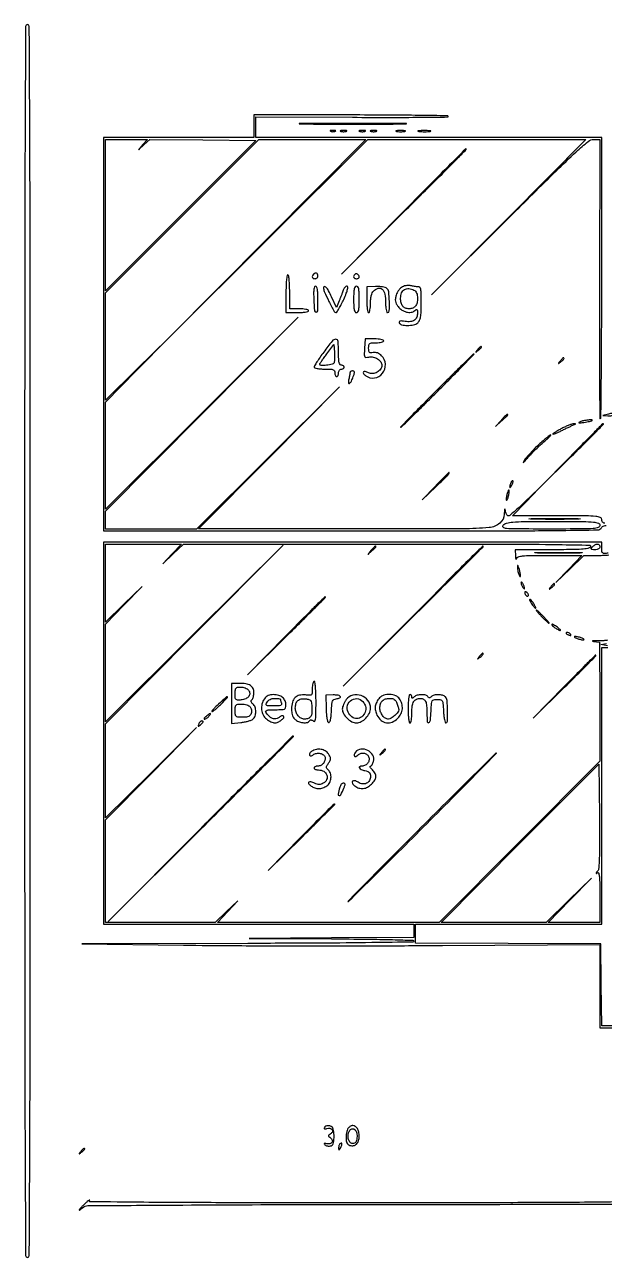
# Model space of a CAD drawing. Extents: x 0 to 680, y 0 to 655.
# Drawn here: x 0 to 308, y 0 to 655 of the extents above; entities that cross this region are included whole.
import ezdxf

# ---------------------------------------------------------------- set-up
doc = ezdxf.new("R2010")
doc.units = 0

msp = doc.modelspace()

# ---------------------------------------------------------------- linework, layer by layer
for points in [[(649.853125, 534.9125, 0.000004), (649.706078, 605.794351, 0.413604)], [(649.293922, 605.794352, 0.000004), (649.146875, 535.059375, 0.000324)], [(308.67572, 390.082184, -0.10769), (307.6875, 390.392857, -0.177212), (307.177287, 390.997538, -0.087745), (307, 392, 0.308513), (306.205753, 393.164699, 0.07255), (303.784602, 393.728924, 0.019771), (298.569922, 393.9615, 0.001259), (283.27682, 394), (259.553639, 394), (266.526654, 401.25), (273.499668, 408.5), (265.976318, 401.25, -0.007183), (263.009389, 398.471954, -0.010623), (260.322184, 396.129687, -0.00612), (258.017266, 394.252651, -0.169392), (257.292906, 394, -0.199136), (256.818131, 394.196897, -0.066087), (256.351239, 394.807813, -0.053591), (255.960942, 395.697288, -0.039038), (255.716254, 396.75, 0.03332), (255.529909, 397.595375, 0.744602), (255.368795, 397.596526, 0.060945), (255.234011, 396.839199, 0.005449), (255.149832, 394.904988, -0.216596), (252.778597, 390.109302, -0.148721), (247.080044, 387.768776, -0.023006), (233.259877, 387.098882, -0.000609), (171.95206, 387.02454), (92.534993, 387.024999), (130.017495, 424.7625), (167.499998, 462.5), (129.495128, 424.75), (91.490258, 387), (67.245129, 387), (43, 387), (43, 391.746394), (43, 396.492788), (94.25, 447.996394), (145.5, 499.499999), (94.25, 448.503676), (43, 397.507353), (43, 425.992955), (43, 454.478558), (59.75, 471.489266), (76.5, 488.499974), (59.75, 472.011353), (43, 455.522732), (43, 484.01594), (43, 512.509147), (83.754519, 553.254573), (124.509037, 594), (153.000947, 594), (181.492857, 594), (128.996429, 541.25), (76.500001, 488.5), (129.503505, 541.25), (182.50701, 594), (240.498932, 594), (298.490853, 594), (257.495428, 552.75), (216.500002, 511.5), (258.004466, 552.75, -0.000889), (282.70081, 577.207784, -0.008561), (293.400035, 587.410435, -0.014705), (299.742249, 592.918407, -0.173126), (302.772342, 594), (306.035754, 594), (305.767877, 519.595225, 0.000943), (305.719004, 491.096208, 0.001587), (305.799001, 467.183091, 0.00012), (305.943387, 445.823734, 0.585121), (306.25, 445.654242, 0.257071), (306.557928, 446.199969, 0.000115), (306.779688, 467.848834, 0.001559), (306.946063, 491.982941, 0.000944), (307, 520.559017), (307, 595), (266.25, 595.017384, 0.000103), (246.993592, 595.021632, 0.00005), (222.415625, 595.019523, 0.00005), (196.845128, 595.012217, 0.000072), (174.25, 595.000257), (123, 594.965746), (123, 600.500631), (123, 606.035517), (174.404819, 605.767758, 0.001363), (194.084492, 605.718908, 0.002306), (210.57322, 605.798967, 0.000253), (225.177682, 605.944603, 0.583968), (225.345802, 606.25, 0.255746), (224.804279, 606.557303, 0.000239), (209.907429, 606.779688, 0.002247), (193.197701, 606.946043, 0.001366), (173.440983, 607), (122, 607), (122, 601), (122, 595), (82, 595), (42, 595), (42, 490.5), (42, 386), (173.95031, 386, 0.000259), (253.405357, 386.041194, 0.002814), (285.457672, 386.254827, 0.00165), (305.02285, 386.559931, 0.266476), (306.814717, 387.6334, -0.097902), (307.420351, 388.344623, -0.097368), (308.252175, 388.773568, -0.073968), (309.375106, 388.925305, -0.033105)], [(310.064279, 327.945628, -0.045797), (308.019422, 327.644919, -0.017579), (305.144427, 327.58935, 0.004841), (303.123895, 327.601771, 0.030185), (302.091624, 327.535733, 0.795449), (302.079657, 327.419554, 0.051329), (302.678122, 327.281353), (305.856244, 326.884005), (305.957906, 295.226103), (306.059568, 263.568202), (263.284145, 220.784101), (220.508721, 178), (161.538521, 178), (102.56832, 178), (108.033819, 183.75), (113.499318, 189.5), (107.470662, 183.75), (101.442005, 178), (72.221003, 178), (43, 178), (43, 205.242498), (43, 232.484995), (67.25, 256.992493), (91.5, 281.499992), (67.25, 257.507809), (43, 233.515627), (43, 258.503907), (43, 283.492187), (90.25, 330.996093), (137.5, 378.499999), (90.25, 331.503989), (43, 284.507979), (43, 310.486099), (43, 336.464219), (52.75, 346.482043), (62.5, 356.499867), (52.75, 347.019684), (43, 337.539501), (43, 358.26975), (43, 379), (63.212408, 379), (83.424816, 379), (78.462861, 373.75), (73.500907, 368.5), (79.031899, 373.75), (84.562891, 379), (193.40389, 379, -0.000336), (256.630841, 378.957476, -0.003149), (283.854237, 378.749414, -0.002028), (300.567225, 378.448621, -0.627461), (301, 377.5, -0.177809), (299.615615, 376.696042, -0.025401), (296.304908, 376.285413, -0.015472), (290.799162, 376.055878, -0.002681), (280.377555, 376), (261, 376), (261.116001, 372.75, 0.013336), (261.188301, 371.591885, 0.069126), (261.332266, 370.96875, 0.544712), (261.507703, 370.931693, 0.132213), (261.689326, 371.25, -0.250537), (262.590785, 372.224312, -0.058613), (264.838219, 372.717823, -0.022421), (269.159098, 372.952377, -0.002349), (279.296505, 373), (296.446361, 373), (289.473346, 365.75), (282.500332, 358.5), (290.023682, 365.75), (297.547032, 373), (305.214499, 373, 0.009636), (308.188166, 373.057313, 0.014535), (310.773253, 373.232359, 0.009246)], [(310.429854, 374.181604, -0.018575), (308.330194, 374.015234, -0.179499), (307.49357, 374.286266, -0.203567), (307.092724, 375.018888, -0.024755), (307, 376.890594), (307, 380), (174.5, 380), (42, 380), (42, 278.5), (42, 177), (81.25, 176.97981, 0.000122), (99.390661, 176.974913, 0.000066), (121.675, 176.977309, 0.000066), (144.338941, 176.98576, 0.000105), (163.75, 176.999646), (207, 177.039672), (207, 173.530347), (207, 170.021022), (163.25, 169.749725), (119.5, 169.478428), (163.25, 169.239214, -0.00157), (182.189508, 169.076169, -0.004142), (195.752697, 168.804416, -0.000928), (206.53616, 168.47894, -0.404863), (207, 168, -0.410013), (206.517853, 167.510877, -0.000243), (184.642047, 167.207286, -0.00208), (157.421375, 166.956036, -0.000752), (118.75, 166.818189), (30.5, 166.636377), (84.5, 165.887714, 0.002258), (111.0236, 165.639762, 0.00091), (147.239062, 165.53067, 0.000901), (186.230745, 165.554444, 0.001142), (222.25, 165.72356), (306, 166.30807), (306, 144.154035), (306, 122), (325.5, 122)], [(310, 324.910834), (306.5, 325.558385), (309.5, 326.217715, 0.054699)], [(325.541204, 29.519045, -0.000551), (297.782974, 29.249416, -0.001834), (257.21612, 29.048866, -0.000319), (180.632113, 29, -0.000325), (104.344875, 29.049514, -0.001815), (63.482517, 29.250914, -0.000377), (35.016849, 29.516012, -0.572399), (34.595645, 30.25, 0.595656), (34.510866, 30.386538, 0.137217), (34.172999, 30.270042, 0.027141), (33.323323, 29.611923, 0.0091), (32.154662, 28.562909, 0.007411), (30.945815, 27.403514, 0.01105), (29.926682, 26.351144, 0.006298), (29.108592, 25.44552, 0.182503), (29, 25.157921, 0.54613), (29.116911, 25.08281, 0.036789), (29.537193, 25.313622, 0.026714), (30.126594, 25.742622, 0.013244), (30.828741, 26.345012, -0.183958), (33.698462, 27.463741, -0.000432), (79.497057, 27.784524, -0.001227), (153.30595, 28.056542, -0.000107), (340.578741, 28.246872, 0.000102), (450.954574, 28.357945, 0.000533)]]:
    msp.add_lwpolyline(points, format="xyb")
for points in [[(0, 327.5, 0.000113), (0.042977, 137.560022, 0.001032), (0.251145, 54.833333, 0.000165), (0.515622, 0.979231, 0.412679), (1.5, 0, 0.412679), (2.484378, 0.979231, 0.000165), (2.748855, 54.833333, 0.001032), (2.957023, 137.560022, 0.000113), (3, 327.5, 0.000113), (2.957023, 517.439978, 0.001032), (2.748855, 600.166667, 0.000165), (2.484378, 654.020769, 0.412679), (1.5, 655, 0.412679), (0.515622, 654.020769, 0.000165), (0.251145, 600.166667, 0.001032), (0.042977, 517.439978, 0.000113)], [(149.319896, 602.250617, 0.001726), (161.029746, 602.161935, 0.001032), (174.951853, 602.133286, 0.001033), (188.813193, 602.162011, 0.001795), (200.319896, 602.250935, 0.012738), (203.124604, 602.354173, 0.964009), (203.122094, 602.452111, 0.002291), (192.79355, 602.518649, 0.000466), (174.5, 602.5356, 0.000462), (156.215853, 602.518599, 0.002366), (146.065844, 602.451756, 0.968543), (146.063831, 602.35423, 0.010393)], [(162.75, 598.337719, 0.057986), (163.320008, 598.181385, 0.037979), (164, 598.12966, 0.037979), (164.679992, 598.181385, 0.057986), (165.25, 598.337719, 0.174857), (165.459382, 598.525001, 0.447206), (165.398438, 598.693942, 0.078554), (164.89144, 598.810911, 0.017491), (164, 598.842105, 0.017491), (163.10856, 598.810911, 0.078554), (162.601562, 598.693942, 0.447206), (162.540618, 598.525001, 0.174857)], [(168.269032, 598.307009, 0.037336), (169.036634, 598.167106, 0.029507), (169.880008, 598.127736, 0.030339), (170.671085, 598.185595, 0.06278), (171.269032, 598.344063, 0.31318), (171.386009, 598.52287, 0.333666), (171.257153, 598.684921, 0.052471), (170.580113, 598.787295, 0.014395), (169.5, 598.805051, 0.012823), (168.431793, 598.764444, 0.080377), (167.900903, 598.643467, 0.597527), (167.883358, 598.48334, 0.087174)], [(178.269032, 598.307009, 0.037336), (179.036634, 598.167106, 0.029507), (179.880008, 598.127736, 0.030339), (180.671085, 598.185595, 0.06278), (181.269032, 598.344063, 0.31318), (181.386009, 598.52287, 0.333666), (181.257153, 598.684921, 0.052471), (180.580113, 598.787295, 0.014395), (179.5, 598.805051, 0.012823), (178.431793, 598.764444, 0.080377), (177.900903, 598.643467, 0.597527), (177.883358, 598.48334, 0.087174)], [(184.269032, 598.307009, 0.037336), (185.036634, 598.167106, 0.029507), (185.880008, 598.127736, 0.030339), (186.671085, 598.185595, 0.06278), (187.269032, 598.344063, 0.31318), (187.386009, 598.52287, 0.333666), (187.257153, 598.684921, 0.052471), (186.580113, 598.787295, 0.014395), (185.5, 598.805051, 0.012823), (184.431793, 598.764444, 0.080377), (183.900903, 598.643467, 0.597527), (183.883358, 598.48334, 0.087174)], [(197.75, 598.294267, 0.029693), (198.774707, 598.159351, 0.017887), (200, 598.115502, 0.017887), (201.225293, 598.159351, 0.029693), (202.25, 598.294267, 0.142433), (202.560023, 598.453014, 0.611425), (202.517188, 598.600334, 0.039503), (201.61149, 598.701569, 0.008087), (200, 598.727636, 0.008087), (198.38851, 598.701569, 0.039503), (197.482812, 598.600334, 0.611425), (197.439977, 598.453014, 0.142433)], [(209.767909, 598.275269, 0.018638), (211.218327, 598.150328, 0.01259), (212.878422, 598.111345, 0.012695), (214.487453, 598.154945, 0.024559), (215.767909, 598.285474, 0.212532), (216.000181, 598.434198, 0.556092), (215.934948, 598.575472, 0.025342), (214.655786, 598.668409, 0.005888), (212.5, 598.690131, 0.005499), (210.352754, 598.662864, 0.031761), (209.222448, 598.564056, 0.756877), (209.205163, 598.425738, 0.069146)], [(201.494318, 555.75), (168.5, 522.5), (201.75, 555.494318, 0.000239), (222.03545, 575.643043, 0.002648), (230.099853, 583.746138, 0.001836), (234.89273, 588.649183, 0.662756), (234.744318, 589, 0.198891), (234.56565, 588.926002, 0.000021), (224.871661, 579.232813, 0.000602), (214.163928, 568.499266, 0.000363)], [(139, 512), (139, 502), (145, 502, 0.015416), (147.316313, 502.071434, 0.025878), (149.25, 502.291667, 0.024068), (150.696775, 502.604992, 0.339565), (151, 503, 0.322437), (150.719449, 503.389817, 0.031449), (149.53125, 503.70625, 0.03053), (147.916554, 503.927795, 0.01883), (146, 504), (141, 504), (141, 513, 0.009164), (140.933283, 516.639727, 0.018502), (140.722222, 519.5, 0.014491), (140.420765, 521.64481, 0.365646), (140, 522, 0.371083), (139.573367, 521.632804, 0.012451), (139.275, 519.25, 0.016864), (139.065757, 516.081547, 0.008055)], [(153.666667, 522.333333, 0.091649), (153.095775, 521.503522, 0.193059), (153.066255, 520.735179, 0.206496), (153.569797, 520.19498, 0.103678), (154.5, 520, 0.099038), (155.072457, 520.114514, 0.097945), (155.559375, 520.440625, 0.097945), (155.885486, 520.927543, 0.099038), (156, 521.5, 0.103678), (155.80502, 522.430203, 0.206496), (155.264821, 522.933745, 0.193059), (154.496478, 522.904225, 0.091649)], [(175.63948, 522.306147, 0.094876), (175.086489, 521.491235, 0.1934), (175.067517, 520.730754, 0.202875), (175.575357, 520.193711, 0.103624), (176.5, 520, 0.06085), (177.073598, 520.070066, 0.079459), (177.559375, 520.276414, 0.097386), (177.8846, 520.582093, 0.156819), (178, 520.940983, 0.139398), (177.764316, 521.769921, 0.123736), (177.119339, 522.396031, 0.139481), (176.316568, 522.598585, 0.191124)], [(153.832059, 509.002253, 0.00876), (154.224603, 502.962893, 0.389973), (155.077854, 502.176405, 0.404229), (155.893591, 502.963065, 0.008813), (156, 509, 0.010079), (155.934591, 512.244556, 0.034098), (155.705277, 514.350081, 0.056677), (155.326234, 515.620806, 0.300013), (154.75, 516.002253, 0.303635), (154.180114, 515.622517, 0.065859), (153.85782, 514.420273, 0.03537), (153.734206, 512.351437, 0.009089)], [(158.987721, 515.25, 0.111471), (159.419182, 513.181681, 0.008357), (161.904778, 507.961585, 0.004959), (164.633703, 502.602918, 0.272573), (165.557331, 502.026884, 0.256696), (166.106326, 502.31069, 0.01311), (167.217701, 504.064147, 0.018214), (168.456406, 506.319381, 0.011933), (169.724892, 509, 0.008537), (171.123885, 512.299306, 0.034424), (171.801566, 514.377975, 0.074287), (171.920362, 515.585944, 0.399564), (171.484948, 516, 0.137475), (170.917663, 515.84102, 0.067346), (170.329736, 515.36465, 0.059049), (169.811166, 514.664337, 0.053072), (169.448299, 513.837105, -0.010061), (169.084695, 512.766674, -0.003777), (168.533878, 511.281389, -0.00374), (167.909604, 509.672629, -0.004535), (167.299364, 508.174054), (165.836906, 504.673898), (163.274739, 510.336949, 0.018005), (161.686574, 513.535346, 0.055197), (160.307954, 515.519771, 0.259589), (159.478404, 515.818239, 0.362717)], [(175, 509, 0.008455), (175.061101, 505.386832, 0.044348), (175.303571, 503.416667, 0.103378), (175.764111, 502.377357, 0.241448), (176.5, 502, 0.241448), (177.235889, 502.377357, 0.103378), (177.696429, 503.416667, 0.044348), (177.938899, 505.386832, 0.008455), (178, 509, 0.008455), (177.938899, 512.613168, 0.044348), (177.696429, 514.583333, 0.103378), (177.235889, 515.622643, 0.241448), (176.5, 516, 0.241448), (175.764111, 515.622643, 0.103378), (175.303571, 514.583333, 0.044348), (175.061101, 512.613168, 0.008455)], [(182, 508.837865, 0.012979), (182.069719, 506.152368, 0.02333), (182.286561, 503.959466, 0.020746), (182.596098, 502.320851, 0.348852), (183, 502, 0.320877), (183.389636, 502.278751, 0.032167), (183.70625, 503.447768, 0.030952), (183.927786, 505.039416, 0.019106), (184, 506.928571, -0.02297), (184.100937, 509.124551, -0.036352), (184.40942, 510.982472, -0.043672), (184.902205, 512.447408, -0.093676), (185.571429, 513.428571, -0.124915), (188.058813, 514.908971, -0.268653), (190.15353, 514.403903, -0.156037), (191.570036, 511.809203, -0.047568), (192, 507.3, 0.017755), (192.072168, 505.268373, 0.028876), (192.29375, 503.556875, 0.028658), (192.609442, 502.287676, 0.328537), (193, 502, 0.40136), (193.965485, 502.923834, 0.018162), (194.00448, 507.946175, 0.020767), (193.649364, 513.004921, 0.193995), (192.631799, 514.890617, 0.107494), (191.806982, 515.318516, 0.026428), (190.304916, 515.641104, 0.025839), (188.50533, 515.83447, 0.023299), (186.631799, 515.850927), (182, 515.675731)], [(201.033789, 515.715426, 0.071133), (199.998487, 514.994654, 0.04383), (199.003467, 513.88948, 0.042234), (198.172225, 512.566495, 0.049354), (197.625088, 511.188357, 0.032971), (197.232037, 509.374389, 0.081056), (197.251471, 508.014939, 0.081857), (197.70152, 506.740245, 0.03412), (198.690196, 505.201045, 0.088442), (200.628934, 503.376026, 0.085427), (203.101781, 502.306163, 0.093856), (205.583564, 502.18017, 0.139974), (207.560472, 503.050187, -0.041332), (208.322217, 503.582708, -0.326963), (208.725517, 503.540401, -0.193372), (208.95342, 503.071286, -0.017553), (209, 501.744889, -0.097197), (208.556069, 499.482804, -0.148744), (207.304102, 497.943738, -0.127148), (205.238756, 497.213984, -0.061974), (202.425593, 497.318362, 0.01684), (200.780706, 497.528725, 0.071917), (199.794717, 497.479322, 0.189973), (199.337512, 497.186834, 0.240326), (199.261356, 496.697831, 0.261643), (200.52403, 495.540784, 0.054773), (203.614583, 495.166488, 0.054048), (206.934723, 495.489233, 0.133451), (209.098094, 496.588774, 0.095257), (210.079144, 497.891972, 0.069167), (210.64687, 499.621126, 0.037289), (210.928003, 502.299514, 0.00751), (211, 507.092839, 0.005107), (210.948408, 512.143887, 0.044695), (210.703297, 514.368091, 0.140542), (210.165287, 515.405707, 0.222454), (209.25, 515.766432, -0.033793), (208.436253, 515.770665, -0.017582), (207.426562, 515.88006, -0.017403), (206.39346, 516.0658, -0.025337), (205.5, 516.306694, 0.073235), (204.555914, 516.466626, 0.038325), (203.36305, 516.400941, 0.037104), (202.124961, 516.14249, 0.046577)], [(207.065741, 513.964816, -0.085226), (207.916317, 513.302719, -0.079318), (208.522618, 512.379351, -0.066754), (208.882139, 511.17193, -0.039042), (209, 509.664816, -0.05613), (208.721007, 507.187389, -0.112223), (207.872036, 505.419936, -0.131999), (206.453165, 504.370098, -0.093908), (204.5, 504, -0.093827), (202.548257, 504.369505, -0.131763), (201.129153, 505.417792, -0.11225), (200.279468, 507.181329, -0.056416), (200, 509.65031, -0.095552), (200.541065, 512.455709, -0.161777), (202.070847, 514.265211, -0.163557), (204.365404, 514.787847, -0.098089)], [(159.080232, 481.015314, 0.006437), (157.133775, 478.265447, 0.009329), (155.492318, 475.784131, 0.005525), (154.182612, 473.670445, 0.136763), (154, 473.015314, 0.329811), (154.295773, 472.61569, 0.028493), (155.604261, 472.296151, 0.028556), (157.376964, 472.072589, 0.01709), (159.5, 472, -0.009792), (162.640147, 471.938496, -0.077556), (164.0625, 471.659091, -0.189837), (164.746716, 471.054152, -0.118451), (165, 470, 0.048028), (165.073693, 469.234582, 0.068025), (165.29375, 468.5875, 0.088204), (165.618118, 468.151477, 0.191087), (166, 468, 0.191087), (166.381882, 468.151477, 0.088204), (166.70625, 468.5875, 0.068025), (166.926307, 469.234582, 0.048028), (167, 470, -0.072314), (167.111864, 470.769411, -0.08892), (167.4375, 471.416667, -0.10214), (167.924246, 471.846791, -0.130775), (168.5, 472, 0.064853), (169.073457, 472.074694, 0.082425), (169.559375, 472.29375, 0.098894), (169.884432, 472.618646, 0.148195), (170, 473, 0.148195), (169.884432, 473.381354, 0.098894), (169.559375, 473.70625, 0.082425), (169.073457, 473.925306, 0.064853), (168.5, 474, -0.241448), (167.764111, 474.377357, -0.103378), (167.303571, 475.416667, -0.044348), (167.061101, 477.386832, -0.008455), (167, 481, 0.021533), (166.754559, 486.69662, 0.388653), (165.519966, 487.831421, 0.228599), (163.558111, 486.889681, 0.011236)], [(164.594473, 475.385596, -0.249096), (163.606451, 474.525769, -0.0288), (160.611904, 474.010825, -0.029094), (157.673141, 473.850385, -0.413151), (157, 474.525974, -0.146076), (157.105163, 474.878254, -0.003216), (158.101562, 476.377301, -0.007041), (159.312913, 478.121063, -0.004666), (160.75, 480.089762), (164.5, 485.127575), (164.813088, 480.949384, -0.013669), (164.893883, 479.24817, -0.014849), (164.878018, 477.591517, -0.01445), (164.781528, 476.178281, -0.067437)], [(180.846513, 482.924705, 0.006932), (180.666281, 479.609024, 0.12585), (180.885466, 478.580392, 0.291915), (181.52676, 478.193867, 0.042996), (183.104681, 478.370641, -0.103622), (185.450891, 478.349519, -0.088456), (187.740608, 477.403061, -0.096285), (189.409124, 475.815964, -0.15585), (190, 473.966349, -0.161137), (189.338149, 471.965985, -0.104993), (187.497339, 470.343238, -0.103031), (185.123649, 469.588203, -0.149607), (182.981411, 470.009948, 0.053543), (181.200928, 470.730221, 0.276692), (180.216976, 470.465886, 0.378776), (180.179538, 469.621619, 0.064988), (181.442702, 468.418239, 0.198161), (186.1271, 467.271303, 0.189664), (190.367946, 469.733413, 0.180982), (191.916244, 474.536735, 0.186916), (189.902132, 479.097868, 0.047594), (188.845429, 479.970505, 0.061563), (187.726474, 480.541989, 0.066116), (186.57004, 480.797173, 0.068614), (185.402132, 480.73654, -0.040061), (184.085982, 480.592771, -0.206388), (183.419758, 480.857586, -0.171661), (183.083113, 481.562776, -0.026352), (183, 483.138672, -0.03841), (183.128233, 484.805471, -0.201744), (183.599488, 485.571167, -0.140351), (184.589973, 485.923838, -0.015797), (187, 486, 0.023598), (188.532944, 486.07239, 0.037669), (189.825, 486.29375, 0.04382), (190.748945, 486.612873, 0.295869), (191, 487, 0.320318), (190.721891, 487.389572, 0.032424), (189.559601, 487.70625, 0.031102), (187.976047, 487.927782, 0.019205), (186.096513, 488), (181.193027, 488)], [(219, 460.5, 0.001203), (211.565006, 453.02176, 0.002047), (205.388584, 446.728125, 0.000239), (199.958356, 441.144021, 0.662967), (200.019234, 441, 0.195521), (200.364116, 441.140224, 0.00022), (206.094834, 446.728125, 0.001966), (212.495017, 453.023631, 0.001202), (220, 460.5, 0.001203), (227.434994, 467.97824, 0.002047), (233.611416, 474.271875, 0.000239), (239.041644, 479.855979, 0.662967), (238.980766, 480, 0.195521), (238.635884, 479.859776, 0.00022), (232.905166, 474.271875, 0.001966), (226.504983, 467.976369, 0.001202)], [(240.872445, 482.25, 0.001576), (239.99236, 481.120493, 0.377591), (240, 481, 0.377591), (240.120493, 480.99236, 0.001576), (241.25, 481.872445, 0.012436), (241.920402, 482.425681, 0.017649), (242.485938, 482.952641, 0.013803), (242.91885, 483.410139, 0.184603), (243, 483.622445, 0.307699), (242.806605, 483.90695, 0.241985), (242.426111, 483.869516, 0.065617), (241.76332, 483.306759, 0.017685)], [(284.872445, 476.25, 0.001576), (283.99236, 475.120493, 0.377591), (284, 475, 0.377591), (284.120493, 474.99236, 0.001576), (285.25, 475.872445, 0.017685), (286.306759, 476.76332, 0.065617), (286.869516, 477.426111, 0.241985), (286.90695, 477.806605, 0.307699), (286.622445, 478, 0.184603), (286.410139, 477.91885, 0.013803), (285.952641, 477.485937, 0.017649), (285.425681, 476.920402, 0.012436)], [(172.986345, 469.75, -0.031735), (172.938577, 469.108892, -0.010027), (172.787565, 468.160316, -0.009969), (172.57631, 467.106609, -0.010911), (172.328822, 466.093628, 0.090556), (172.206708, 464.586083, 0.585263), (172.753377, 464.347198, 0.112941), (173.839357, 465.639614, 0.034629), (174.849515, 467.998162, 0.015364), (175.349447, 469.587792, 0.10209), (175.407679, 470.412393, 0.244255), (175.108526, 470.838506, 0.120469), (174.44798, 471, 0.08483), (173.893988, 470.905328, 0.092512), (173.421333, 470.632812, 0.099229), (173.102681, 470.226844, 0.114685)], [(253.437091, 444.75), (250.5, 441.5), (253.75, 444.437091, 0.004953), (254.995657, 445.585435, 0.007681), (256.045313, 446.603329, 0.003116), (256.918954, 447.487928, 0.195675), (257, 447.687091, 0.469811), (256.760705, 447.885551, 0.126516), (256.245213, 447.644302, 0.031436), (255.239026, 446.702672, 0.005203)], [(310.5, 448), (307.5, 447.23663), (310.190983, 447.118315, 0.035207), (311.266376, 447.146762, 0.040914), (312.273037, 447.328505, 0.045241), (313.078301, 447.623198, 0.144999), (313.5, 448, 0.016006), (313.716252, 448.376325, 0.038131), (313.845713, 448.671495, 0.091176), (313.872019, 448.839568, 0.517393), (313.809017, 448.881685, -0.025431), (313.58649, 448.809223, -0.000889), (312.709524, 448.573885, -0.001653), (311.671837, 448.301065, -0.001155)], [(290.488968, 425.75), (273.5, 408.5), (290.75, 425.488968, 0.0005), (301.248366, 435.849189, 0.005188), (305.521726, 440.163379, 0.006581), (307.885846, 442.665207, 0.65329), (307.738968, 443, 0.198829), (307.557931, 442.925046, 0.00008), (302.564105, 437.932813, 0.001186), (297.021702, 432.364044, 0.000719)], [(285.75, 440.434272, 0.00771), (283.92941, 439.450596, 0.012011), (282.395312, 438.541801, 0.006256), (281.14865, 437.740363, 0.251867), (281, 437.463987, 0.518477), (281.164515, 437.347984, 0.008559), (282.395312, 437.8107, 0.013939), (283.927938, 438.467003, 0.007871), (285.75, 439.343153, -0.002891), (287.678549, 440.294273, -0.003245), (289.545313, 441.18661, -0.00298), (291.143638, 441.926326, -0.017394), (292, 442.281052, 0.003918), (292.916953, 442.632239, 0.30857), (293, 442.753994, 0.402326), (292.911606, 442.846066, 0.004792), (292, 442.874491, 0.085185), (291.146258, 442.746882, 0.013477), (289.545313, 442.171036, 0.014616), (287.678569, 441.378568, 0.012315)], [(295.5, 443.953304, 0.052205), (294.885949, 443.593758, 0.669598), (294.931864, 443.408771, 0.068523), (295.670501, 443.400929, 0.006223), (297.5, 443.656249, 0.006898), (299.062683, 443.916301, 0.009719), (300.447396, 444.194311, 0.006366), (301.592716, 444.462852, 0.120459), (301.916667, 444.63266, 0.689044), (301.7774, 445.004412, 0.027799), (299.750417, 444.903188, 0.023299), (297.26298, 444.521981, 0.056746)], [(273.570977, 431.890874, 0.010481), (271.277076, 429.704398, 0.0096), (269.007298, 427.359923, 0.009648), (267.062172, 425.189529, 0.030768), (265.885111, 423.640874, 0.012302), (265.122281, 422.434315, 0.806184), (265.226477, 422.336665, 0.059879), (265.811257, 422.853331, 0.00317), (267.457847, 424.726153, -0.012499), (269.199382, 426.633981, -0.006818), (271.425428, 428.890982, -0.00679), (273.75173, 431.124653, -0.010718), (275.813126, 432.969697, 0.006706), (277.564324, 434.511967, 0.012684), (278.926591, 435.808875, 0.009788), (279.903017, 436.825913, 0.650393), (279.830587, 436.993544, 0.17093), (279.398027, 436.845891, 0.004098), (277.715694, 435.497298, 0.008511), (275.761766, 433.848362, 0.005624)], [(218.47318, 409.75), (211.5, 402.5), (218.75, 409.47318, 0.001495), (223.136249, 413.717269, 0.012912), (225.036831, 415.665349, 0.033553), (225.876915, 416.703881, 0.60757), (225.72318, 417, 0.198387), (225.535715, 416.922571, 0.000505), (223.479305, 414.870313, 0.003008), (221.166504, 412.529511, 0.001857)], [(258.623539, 411.461341, 0.013074), (258.038161, 409.807875, 0.18392), (258.068872, 409.189955, 0.582659), (258.370907, 409.158973, 0.022794), (259.122073, 410.325003, 0.028467), (259.494276, 411.058111, 0.039963), (259.734072, 411.751423, 0.045448), (259.826923, 412.318576, 0.217548), (259.715202, 412.618131, 0.299281), (259.487156, 412.665262, 0.109577), (259.201425, 412.471425, 0.064271), (258.896209, 412.051117, 0.033338)], [(256.571429, 405.428571, 0.01763), (256.346523, 404.376727, 0.024478), (256.225007, 403.420827, 0.022563), (256.199935, 402.646795, 0.195604), (256.331236, 402.335431, 0.453302), (256.541307, 402.349272, 0.049436), (256.830364, 402.81547, 0.034717), (257.141471, 403.579214, 0.01788), (257.428571, 404.571429, 0.01763), (257.653477, 405.623273, 0.024478), (257.774993, 406.579173, 0.022563), (257.800065, 407.353205, 0.195604), (257.668764, 407.664569, 0.453302), (257.458693, 407.650728, 0.049436), (257.169636, 407.18453, 0.034717), (256.858529, 406.420786, 0.01788)], [(306, 389, -0.322365), (305.151259, 387.820375, -0.062209), (302.418127, 387.268758, -0.017628), (296.595949, 387.037846, -0.001097), (279.345012, 387, -0.000889), (261.518035, 387.031694, -0.019195), (256.273511, 387.251782, -0.146636), (254.594606, 387.905912, -0.435713), (254.5, 389, -0.143767), (256.388147, 390.156738, -0.047332), (259.630907, 390.711663, -0.017264), (265.648083, 390.954695, -0.001461), (281.154988, 391, -0.001192), (297.197224, 390.96177, -0.018892), (302.644373, 390.729875, -0.068341), (305.184071, 390.17049, -0.314145)], [(294.25, 392.252999, -0.004044), (288.673393, 392.154929, -0.002374), (282, 392.123245, -0.002374), (275.326607, 392.154929, -0.004044), (269.75, 392.252999, -0.026205), (268.289653, 392.367242, -0.924825), (268.295312, 392.475155, -0.005351), (273.214476, 392.548804, -0.001067), (282, 392.567556, -0.001067), (290.785524, 392.548804, -0.005351), (295.704688, 392.475155, -0.924825), (295.710347, 392.367242, -0.026205)], [(206.494932, 340.75), (169.5, 303.5), (206.75, 340.494932, 0.000323), (221.033071, 354.698537, 0.000536), (233.057813, 366.697529, 0.000016), (243.926115, 377.566543, 0.198895), (244, 377.744932, 0.663587), (243.64723, 377.893691, 0.001469), (238.141312, 372.494489, 0.002359), (229.090869, 363.482497, 0.000211)], [(184.404988, 375.75), (182.5, 373.5), (184.75, 375.404988, 0.010402), (186.102181, 376.598996, 0.048385), (186.795506, 377.373826, 0.197337), (186.898791, 377.789444, 0.372044), (186.654988, 378, 0.191119), (186.44834, 377.918017, 0.007508), (185.851732, 377.339063, 0.012381), (185.159969, 376.612165, 0.008332)], [(295.25, 374.253493, -0.004465), (290.128617, 374.15404, -0.002621), (284, 374.121907, -0.002621), (277.871383, 374.15404, -0.004465), (272.75, 374.253493, -0.028886), (271.407735, 374.369353, -0.917402), (271.414062, 374.478783, -0.005908), (275.931706, 374.55347, -0.001179), (284, 374.572488, -0.001179), (292.068294, 374.55347, -0.005908), (296.585938, 374.478783, -0.917402), (296.592265, 374.369353, -0.028886)], [(306, 377.5, -0.143291), (305.816213, 376.871861, -0.121072), (305.312926, 376.392996, -0.087038), (304.488806, 376.095966, -0.043099), (303.377555, 376, -0.015561), (301.9439, 376.044628, -0.193794), (301.462368, 376.27432, -0.333054), (301.421153, 376.685618, -0.037417), (302, 377.5, -0.048188), (302.578122, 378.073942, -0.041499), (303.28386, 378.559375, -0.04354), (304.004766, 378.892217, -0.086594), (304.622445, 379, -0.108083), (305.14801, 378.885048, -0.099644), (305.595343, 378.559375, -0.09558), (305.895288, 378.072657, -0.090674)], [(262.169965, 366.5, 0.034995), (262.220333, 365.589543, 0.019847), (262.401663, 364.5, 0.019741), (262.672791, 363.411338, 0.030584), (263, 362.5, 0.132187), (263.509313, 361.855423, 0.616563), (263.821257, 362.012227, 0.056364), (263.630287, 363.70094, 0.021183), (263, 366, 0.004584), (262.550264, 367.361213, 0.1769), (262.352483, 367.606569, 0.56424), (262.20749, 367.530114, 0.010858)], [(264.030626, 358.5, 0.067616), (264.096832, 358.012663, 0.024967), (264.315379, 357.353125, 0.024204), (264.628962, 356.647707, 0.026766), (265, 356, 0.027796), (265.374359, 355.485814, 0.102785), (265.684621, 355.234375, 0.335455), (265.877628, 355.267727, 0.190341), (265.969374, 355.5, 0.067616), (265.903168, 355.987337, 0.024967), (265.684621, 356.646875, 0.024204), (265.371038, 357.352293, 0.026766), (265, 358, 0.027796), (264.625641, 358.514186, 0.102785), (264.315379, 358.765625, 0.335455), (264.122372, 358.732273, 0.190341)], [(279.872445, 356.25, 0.001576), (278.99236, 355.120493, 0.377591), (279, 355, 0.377591), (279.120493, 354.99236, 0.001576), (280.25, 355.872445, 0.017685), (281.306759, 356.76332, 0.065617), (281.869516, 357.426111, 0.241985), (281.90695, 357.806605, 0.307699), (281.622445, 358, 0.184603), (281.410139, 357.91885, 0.013803), (280.952641, 357.485937, 0.017649), (280.425681, 356.920402, 0.012436)], [(138.990852, 330.25), (118.5, 309.5), (139.25, 329.990852, 0.000592), (147.206125, 337.866249, 0.000979), (153.904687, 344.538641, 0.000054), (159.925376, 350.560639, 0.198856), (160, 350.740852, 0.657058), (159.659758, 350.887986, 0.004606), (156.635115, 347.991842, 0.004289), (151.49222, 342.889017, 0.000404)], [(266, 353.118034, 0.085235), (266.073533, 352.689814, 0.053414), (266.29375, 352.230237, 0.051777), (266.617474, 351.810561, 0.064269), (267, 351.5, 0.076764), (267.382383, 351.338175, 0.154201), (267.70625, 351.357263, 0.186277), (267.920761, 351.550471, 0.117858), (268, 351.881966, 0.085235), (267.926467, 352.310186, 0.053414), (267.70625, 352.769763, 0.051777), (267.382526, 353.189439, 0.064269), (267, 353.5, 0.076764), (266.617617, 353.661825, 0.154201), (266.29375, 353.642737, 0.186277), (266.079239, 353.449529, 0.117858)], [(269.511283, 347.623124, 0.01046), (270.200342, 346.618001, 0.015547), (270.848567, 345.770543, 0.010584), (271.414303, 345.105965, 0.214292), (271.650194, 345, 0.554644), (271.876341, 345.362324, 0.022163), (270.97471, 347.016169, 0.025145), (269.834391, 348.705618, 0.093576), (268.890896, 349.56743, 0.369416), (268.672196, 349.533446, 0.26008), (268.620066, 349.276302, 0.05198), (268.920255, 348.590759, 0.015861)], [(275, 340.5, 0.006872), (276.336189, 339.158789, 0.010289), (277.542711, 338.028125, 0.005603), (278.580837, 337.115467, 0.179379), (278.892334, 337, 0.621612), (278.95928, 337.135642, 0.009195), (278.248961, 338.028125, 0.012869), (277.266168, 339.156936, 0.006921), (276, 340.5, 0.006872), (274.663811, 341.841211, 0.010289), (273.457289, 342.971875, 0.005603), (272.419163, 343.884533, 0.179379), (272.107666, 344, 0.621612), (272.04072, 343.864358, 0.009195), (272.751039, 342.971875, 0.012869), (273.733832, 341.843064, 0.006921)], [(280.43257, 336.109104, 0.093576), (281.294382, 335.165609, 0.025145), (282.983831, 334.02529, 0.022163), (284.637676, 333.123659, 0.554644), (285, 333.349806, 0.214292), (284.894035, 333.585697, 0.010584), (284.229457, 334.151433, 0.015547), (283.381999, 334.799658, 0.01046), (282.376876, 335.488717, 0.015861), (281.409241, 336.079745, 0.05198), (280.723698, 336.379934, 0.26008), (280.466554, 336.327804, 0.369416)], [(288, 331.606989, 0.2252), (288.088769, 331.419896, 0.029412), (288.455882, 331.154486, 0.029555), (288.957462, 330.875192, 0.020646), (289.551938, 330.618443, 0.036408), (290.131719, 330.443138, 0.155351), (290.487528, 330.474315, 0.32948), (290.606889, 330.674071, 0.1144), (290.492921, 331.011454, 0.115814), (289.901891, 331.603931, 0.080554), (289.026239, 331.969265, 0.115534), (288.291154, 331.972535, 0.349578)], [(293.5, 329, 0.02318), (294.375609, 328.670913, 0.018093), (295.353125, 328.393028, 0.018434), (296.284048, 328.200514, 0.04179), (297, 328.140571, 0.055166), (297.502647, 328.196198, 0.507108), (297.577294, 328.367142, 0.14515), (297.303516, 328.625069, 0.015364), (296.5, 329, 0.02318), (295.624391, 329.329087, 0.018093), (294.646875, 329.606972, 0.018434), (293.715952, 329.799486, 0.04179), (293, 329.859429, 0.055166), (292.497353, 329.803802, 0.507108), (292.422706, 329.632858, 0.14515), (292.696484, 329.374931, 0.015364)], [(241.872445, 319.25, 0.001576), (240.99236, 318.120493, 0.377591), (241, 318, 0.377591), (241.120493, 317.99236, 0.001576), (242.25, 318.872445, 0.017685), (243.306759, 319.76332, 0.065617), (243.869516, 320.426111, 0.241985), (243.90695, 320.806605, 0.307699), (243.622445, 321, 0.184603), (243.410139, 320.91885, 0.013803), (242.952641, 320.485937, 0.017649), (242.425681, 319.920402, 0.012436)], [(286.988634, 303.25), (270.5, 286.5), (287.25, 302.988634, 0.000518), (297.442584, 313.042984, 0.005349), (301.597433, 317.238799, 0.006964), (303.885495, 319.666153, 0.652576), (303.738634, 320, 0.198824), (303.557452, 319.924988, 0.000085), (298.710508, 315.079687, 0.001224), (293.329538, 309.672318, 0.000742)], [(110, 294.372771), (110, 283.745541), (114.966821, 284.22279, 0.020268), (116.980725, 284.499045, 0.021527), (118.92501, 284.933622, 0.021739), (120.557006, 285.449958, 0.085919), (121.466821, 285.972464, 0.142295), (122.572286, 287.604445, 0.078619), (122.948913, 290.00265, 0.078576), (122.566793, 292.401433, 0.141756), (121.457618, 294.035174, -0.046596), (120.818201, 294.675168, -0.120521), (120.535154, 295.258232, -0.155155), (120.588313, 295.811415, -0.095726), (120.957618, 296.357618, 0.095009), (121.358603, 296.948862, 0.034828), (121.6938, 297.905965, 0.033001), (121.923111, 299.029885, 0.033835), (122, 300.164816, 0.114449), (121.497648, 302.330731, 0.14288), (120.111938, 303.849404, 0.099838), (117.689297, 304.729046, 0.037336), (114.065741, 305), (110, 305)], [(119.069567, 301.416177, -0.154935), (119.751626, 299.734447, -0.18227), (119.274752, 298.092813, -0.133811), (117.631023, 296.81324, -0.074197), (115.149151, 296.186642, -0.024872), (113.237201, 296.092027, -0.202936), (112.448955, 296.425963, -0.176224), (112.078516, 297.253759, -0.017979), (112, 299.436642, -0.020454), (112.085447, 301.524475, -0.1505), (112.451885, 302.440418, -0.189207), (113.226489, 302.881341, -0.035888), (114.877555, 303, -0.04872), (116.075718, 302.882973, -0.041652), (117.29595, 302.534752, -0.043642), (118.358583, 302.023447, -0.085803)], [(153, 302.200801, -0.015203), (152.925967, 299.76652, -0.189098), (152.543983, 298.943609, -0.204333), (151.719379, 298.633877, -0.018104), (149.455388, 298.815415, 0.080945), (146.196448, 298.667619, 0.144936), (143.857021, 297.405559, 0.133652), (142.46236, 294.983638, 0.064274), (142, 291.401716, 0.025142), (142.10991, 289.217314, 0.065797), (142.470321, 287.691462, 0.084307), (143.14697, 286.540759, 0.06509), (144.222506, 285.556704, 0.068096), (146.24311, 284.517484, 0.067508), (148.474604, 284.055284, 0.078902), (150.404653, 284.22567, 0.195353), (151.530011, 285.048558, -0.110253), (151.907337, 285.435208, -0.160707), (152.36394, 285.556329, -0.115588), (152.918193, 285.391203, -0.043282), (153.589028, 284.926114, 0.406337), (154.286184, 284.981437, 0.14573), (154.744606, 285.980293, 0.031648), (154.955816, 288.697561, 0.003575), (155, 294.877555, 0.007086), (154.935119, 299.455256, 0.015332), (154.727523, 302.969389, 0.01061), (154.432238, 305.621398, 0.376029), (154, 306, 0.289042), (153.613445, 305.756168, 0.047016), (153.29375, 304.883985, 0.039506), (153.072444, 303.656708, 0.024864)], [(103.164349, 293.973266, 0.009534), (101.562279, 292.447891, 0.018852), (100.361589, 291.167147, 0.020867), (99.602006, 290.215679, 0.614065), (99.711401, 290, 0.164519), (100.231614, 290.175932, 0.010919), (101.482167, 291.175, 0.014843), (102.939478, 292.467652, 0.010506), (104.5, 294, 0.002384), (107.933591, 297.550023, 0.667663), (107.809301, 297.83333, 0.180428), (107.101036, 297.552878, 0.001942)], [(127.556704, 296.777494, 0.0872), (126.263016, 294.008374, 0.091118), (126.018339, 291.007564, 0.095298), (126.849918, 288.22494, 0.106363), (128.634859, 286.07258, 0.027599), (129.766582, 285.279351, 0.02696), (130.987469, 284.60882, 0.027998), (132.121265, 284.139646, 0.084292), (132.943729, 284, 0.102552), (134.682875, 284.360497, 0.059101), (136.538783, 285.440052, 0.071041), (137.796349, 286.70103, 0.372867), (137.731761, 287.601572, 0.152502), (137.34886, 287.802244, 0.098189), (136.843809, 287.794316, 0.080942), (136.292841, 287.578727, 0.062805), (135.783333, 287.183333, -0.106563), (134.385134, 286.281059, -0.116948), (132.787201, 286.075546, -0.106549), (131.151713, 286.612499, -0.076576), (129.654988, 287.828741, -0.037992), (128.272695, 289.611215, -0.383498), (128.400691, 290.465446, -0.163959), (129.598647, 290.922716, -0.009904), (133.5, 291, 0.008741), (136.868914, 291.058902, 0.095501), (138.183824, 291.36039, 0.219009), (138.79761, 292.054899, 0.073272), (139, 293.428571, 0.100662), (138.537217, 295.703985, 0.116015), (137.230892, 297.487049, 0.105505), (135.154, 298.614327, 0.071885), (132.485275, 299, 0.040604), (130.867924, 298.868443, 0.065421), (129.546434, 298.469798, 0.072017), (128.462604, 297.779031, 0.062224)], [(136, 296.581787, 0.065182), (136.032484, 296.333672, 0.008575), (136.178303, 295.821775, 0.009838), (136.374575, 295.218074, 0.008099), (136.606989, 294.581787, -0.156345), (136.651019, 293.799548, -0.240284), (136.210142, 293.302497, -0.082281), (135.050392, 293.056034, -0.011302), (132.571805, 293, -0.007561), (129.713475, 293.043228, -0.12063), (128.786698, 293.300065, -0.341987), (128.550522, 293.85663, -0.058486), (129, 295, -0.079252), (129.653962, 295.861012, -0.075869), (130.55241, 296.4911, -0.068003), (131.686721, 296.87249, -0.047175), (133.035184, 297, -0.013249), (134.171835, 296.969875, -0.021788), (135.129085, 296.87715, -0.017481), (135.866548, 296.74669, -0.353947)], [(152.814871, 292.099109, -0.038024), (152.801475, 289.178058, -0.125723), (152.181557, 287.37252, -0.165997), (150.895512, 286.372481, -0.080881), (148.821429, 286.015313, -0.129768), (147.044185, 286.467169, -0.09401), (145.467495, 287.780525, -0.086304), (144.377971, 289.69844, -0.086322), (144, 291.871429, -0.073931), (144.348992, 294.218789, -0.1371), (145.376859, 295.830597, -0.135941), (147.098584, 296.68444, -0.072135), (149.49508, 296.79508, -0.042141), (151.229397, 296.475692, -0.173993), (152.089481, 295.873426, -0.120609), (152.542757, 294.722942, -0.015958)], [(160.394248, 291.718389, 0.012075), (160.513384, 288.676688, 0.027572), (160.78462, 286.397062, 0.032495), (161.171289, 284.806828, 0.240705), (161.700547, 284.267433, 0.34916), (162.25735, 284.470298, 0.075448), (162.684245, 285.482993, 0.038978), (162.99974, 287.316406, 0.011282), (163.200547, 290.183151, -0.008776), (163.440613, 293.875769, -0.071197), (163.817298, 295.524413, -0.164201), (164.523296, 296.375865, -0.103351), (165.75, 296.819551, 0.055647), (167.70327, 297.323005, 0.509033), (167.898711, 298.041294, 0.196584), (166.737095, 298.685794, 0.033044), (164.144248, 298.821427), (160.288497, 298.768214)], [(171.07258, 296.365141, 0.03844), (170.279213, 295.179389, 0.030776), (169.60882, 293.79616, 0.031716), (169.147069, 292.431876, 0.065831), (169, 291.319687, 0.130281), (169.637655, 288.913994, 0.069954), (171.528186, 286.467404, 0.069598), (174.035014, 284.623232, 0.124459), (176.5, 284, 0.124131), (179.070486, 284.648141, 0.07759), (181.55718, 286.534094, 0.076771), (183.374842, 289.113728, 0.115656), (184, 291.780231, 0.163303), (182.639325, 295.835235, 0.146657), (179.051469, 298.462544, 0.14777), (174.631563, 298.672247, 0.16607)], [(180.503515, 294.634979, -0.041929), (181.182419, 293.381045, -0.072564), (181.495165, 292.240141, -0.074667), (181.464561, 291.080315, -0.047005), (181.103172, 289.771364, -0.124693), (179.310402, 287.21408, -0.176003), (176.732404, 286.235387, -0.172286), (174.085505, 287.132661, -0.119366), (172.11723, 289.642054, -0.177758), (171.83476, 293.367087, -0.191706), (174.046736, 296.24696, -0.199879), (177.550602, 296.749485, -0.18679)], [(188.773268, 297.25, 0.059503), (187.268682, 295.058883, 0.083689), (186.533518, 292.809406, 0.086988), (186.590226, 290.509776, 0.069877), (187.41149, 288.17116, 0.094724), (189.633923, 285.343569, 0.141637), (192.466561, 284.029429, 0.141443), (195.566395, 284.428538, 0.094361), (198.545455, 286.454545, 0.084695), (200.185977, 288.770013, 0.090412), (200.918379, 291.446634, 0.090369), (200.659218, 294.210565, 0.084518), (199.443296, 296.777494, 0.148381), (197.387578, 298.390051, 0.081758), (194.233473, 299.05378, 0.081324), (191.015311, 298.672147, 0.143441)], [(198.024751, 294.4349, -0.010942), (198.398092, 293.38429, -0.011952), (198.713521, 292.348672, -0.011461), (198.941327, 291.452131, -0.056537), (199, 290.9349, -0.174024), (198.545108, 289.667505, -0.035966), (196.883968, 287.923602, -0.036753), (194.971635, 286.426129, -0.148797), (193.571429, 286, -0.140931), (191.926005, 286.473179, -0.087526), (190.42446, 287.82954, -0.079869), (189.365878, 289.757406, -0.085897), (189, 291.871429, -0.070673), (189.323046, 294.145502, -0.128821), (190.2785, 295.745035, -0.127051), (191.90639, 296.684382, -0.067757), (194.224751, 297, -0.049268), (195.624797, 296.86171, -0.099541), (196.643324, 296.436667, -0.101372), (197.40679, 295.657119, -0.052448)], [(204, 291.5, 0.011522), (204.068623, 288.522473, 0.02162), (204.283333, 286.125, 0.018508), (204.590162, 284.332853, 0.354925), (205, 284, 0.328537), (205.390558, 284.287676, 0.028658), (205.70625, 285.556875, 0.028876), (205.927832, 287.268373, 0.017755), (206, 289.3, -0.030759), (206.228764, 293.015077, -0.104083), (207.013048, 295.301666, -0.157197), (208.435737, 296.552274, -0.102677), (210.593011, 297, -0.133218), (212.248943, 296.550828, -0.161915), (213.303683, 295.348252, -0.082317), (213.854655, 293.043888, -0.017609), (214, 288.918213, 0.018697), (214.163233, 284.554602, 0.559328), (214.969554, 284.138849, 0.233736), (215.82998, 285.488117, 0.015214), (216.202283, 290.25, -0.006779), (216.453058, 294.345365, -0.103061), (216.844008, 295.704357, -0.226302), (217.672116, 296.321149, -0.048806), (219.5, 296.5, -0.048806), (221.327884, 296.321149, -0.226302), (222.155992, 295.704357, -0.103061), (222.546942, 294.345365, -0.006779), (222.797717, 290.25, 0.014278), (222.980527, 287.8541, 0.023176), (223.287713, 285.835938, 0.019464), (223.659007, 284.294138, 0.335711), (224.047717, 284, 0.404442), (224.937866, 284.860837, 0.012857), (224.980616, 290.366836, 0.016045), (224.706378, 295.843142, 0.177653), (223.8, 297.8, 0.133638), (222.304206, 298.655832, 0.059802), (220.039763, 298.96233, 0.059974), (217.78211, 298.725018, 0.141142), (216.312868, 297.912868, -0.047458), (215.768438, 297.463023, -0.150038), (215.321227, 297.325735, -0.181024), (214.927179, 297.473233, -0.075363), (214.553851, 297.912868, 0.203995), (213.382169, 298.740096, 0.056969), (211.099923, 298.965555, 0.056435), (208.725861, 298.65977, 0.136985), (207.2, 297.8, -0.018208), (206.578624, 297.222304, -0.180052), (206.25, 297.1, -0.354955), (206.056215, 297.257401, -0.051663), (206, 297.8, 0.081935), (205.924388, 298.25832, 0.092192), (205.70625, 298.6475, 0.100665), (205.381414, 298.907722, 0.119248), (205, 299, 0.354925), (204.590162, 298.667147, 0.018508), (204.283333, 296.875, 0.02162), (204.068623, 294.477527, 0.011522)], [(96.55887, 287.468197, 0.02471), (95.88326, 286.902629, 0.072188), (95.501874, 286.431283, 0.229769), (95.477506, 286.143477, 0.310313), (95.686426, 286, 0.103938), (96.183912, 286.104545, 0.040259), (96.806871, 286.440625, 0.037668), (97.444721, 286.926037, 0.038084), (98, 287.5, 0.014927), (98.919396, 288.677627, 0.622044), (98.804062, 288.899208, 0.15118), (98.250767, 288.714529, 0.00633)], [(119.960174, 292.547988, -0.081783), (120.373621, 291.841571, -0.052308), (120.62031, 290.920908, -0.051047), (120.674638, 289.939009, -0.065242), (120.515231, 289.047988, -0.089029), (119.987392, 288.046172, -0.122611), (119.189603, 287.421514, -0.081927), (117.941481, 287.093778, -0.023328), (115.932612, 287, -0.016485), (113.464827, 287.081383, -0.166855), (112.530901, 287.472498, -0.190507), (112.098272, 288.330479, -0.022637), (112, 290.5, -0.0217), (112.091762, 292.613368, -0.171866), (112.491254, 293.490937, -0.1788), (113.345566, 293.90292, -0.023874), (115.377555, 294, -0.038764), (116.758953, 293.892742, -0.037985), (118.116941, 293.573471, -0.040573), (119.261069, 293.105917, -0.102614)], [(92.584097, 283.358556, 0.012731), (92.264678, 282.458284, 0.389672), (92.355597, 282.258808, 0.27071), (92.617386, 282.292701, 0.008807), (93.477108, 282.981001, 0.017238), (94.562498, 283.946872, 0.127361), (94.925, 284.530548, 0.389178), (94.765008, 284.870501, 0.097466), (94.106989, 285, 0.148172), (93.719384, 284.882557, 0.058677), (93.291272, 284.517826, 0.05126), (92.891147, 283.986565, 0.0442)], [(93.496173, 227.75), (44.5, 178.5), (93.75, 227.496173, 0.000157), (123.823865, 257.433814, 0.001778), (135.678492, 269.326407, 0.000848), (142.895749, 276.64321, 0.665093), (142.746173, 277, 0.198903), (142.56835, 276.926347, 0.000009), (128.174282, 262.532812, 0.000403), (112.301575, 246.634484, 0.000243)], [(152.728968, 268.908131, 0.05478), (152.096614, 268.440589, 0.075807), (151.657381, 267.889991, 0.096746), (151.471488, 267.345756, 0.174187), (151.567995, 266.889981, 0.127221), (151.919634, 266.552984, 0.146344), (152.371822, 266.451661, 0.107151), (152.916841, 266.610557, 0.048928), (153.533986, 267.028206, -0.130747), (155.20429, 267.799718, -0.095424), (157.25768, 267.763604, -0.104682), (159.000345, 266.992761, -0.191631), (159.82236, 265.701961, -0.118731), (159.741993, 264.027867, -0.103803), (158.913637, 262.479301, -0.103182), (157.527423, 261.387584, -0.115882), (155.877555, 261, 0.05129), (155.159146, 260.926111, 0.071223), (154.551532, 260.70625, 0.091278), (154.143082, 260.381693, 0.181272), (154, 260, 0.213207), (154.170857, 259.61753, 0.080277), (154.675625, 259.29375, 0.061077), (155.419414, 259.073312, 0.041555), (156.3, 259, -0.132343), (159.095361, 258.246914, -0.175592), (160.77249, 256.242941, -0.198948), (160.667191, 253.827571, -0.162165), (158.873507, 251.932303, -0.048307), (157.724888, 251.453623, -0.074841), (156.6644, 251.294522, -0.069949), (155.553247, 251.451287, -0.036941), (154.244281, 251.93456, 0.040962), (152.24063, 252.656084, 0.245619), (151.193015, 252.424092, 0.415716), (151.12764, 251.640166, 0.058734), (152.442702, 250.418239, 0.076537), (154.412527, 249.396242, 0.085817), (156.521317, 249.067594, 0.082944), (158.675839, 249.464373, 0.065941), (160.777494, 250.556704, 0.125146), (162.27422, 252.29527, 0.093205), (162.966675, 254.740919, 0.096456), (162.714659, 257.196422, 0.146913), (161.537036, 258.969263, -0.055988), (160.810078, 259.724664, -0.173225), (160.59646, 260.38855, -0.117738), (160.817986, 261.201188, -0.019879), (161.652046, 262.591707, 0.027355), (162.499611, 264.053837, 0.121312), (162.723722, 265.014437, 0.117532), (162.479715, 265.985294, 0.02496), (161.591957, 267.5, 0.110959), (159.952055, 269.089346, 0.098105), (157.716028, 269.91354, 0.091084), (155.189664, 269.852626, 0.080533)], [(175.979944, 268.475834, 0.083483), (175.267224, 267.248593, 0.255371), (175.397479, 266.327542, 0.339885), (176.151863, 266.114707, 0.101626), (177.216667, 266.816667, -0.109301), (178.668905, 267.742721, -0.120386), (180.324118, 267.926045, -0.122598), (181.854776, 267.326556, -0.116049), (182.962834, 266.069446, -0.155356), (183.266392, 264.43058, -0.121524), (182.613691, 262.732483, -0.114429), (181.202109, 261.458757, -0.12724), (179.428571, 261, 0.122037), (178.255514, 260.70936, 0.444911), (178.089367, 260.052719, 0.149321), (179.107945, 259.220679, 0.047809), (181, 258.65, -0.036658), (182.508568, 258.231389, -0.114543), (183.388528, 257.66481, -0.13444), (183.849717, 256.827336, -0.059093), (184, 255.560184, -0.124584), (183.438096, 253.340061, -0.157688), (181.915379, 251.886357, -0.149542), (179.761516, 251.55525, -0.109355), (177.48509, 252.417813, 0.07514), (175.623445, 253.271695, 0.281178), (174.434645, 252.945041, 0.347272), (174.341397, 251.862811, 0.085184), (175.649862, 250.465269, 0.087994), (177.818685, 249.3559, 0.102363), (180.121232, 249.140538, 0.097166), (182.412679, 249.860625, 0.071923), (184.545455, 251.454545, 0.048637), (186.270882, 253.5528, 0.133493), (186.879021, 255.354158, 0.147842), (186.464454, 257.098084, 0.064703), (185, 259, -0.02315), (184.299197, 259.768886, -0.055451), (183.875653, 260.4125, -0.13392), (183.790709, 260.821074, -0.396379), (183.980948, 261, 0.198917), (184.402142, 261.174469, 0.054579), (184.86103, 261.746212, 0.046225), (185.283419, 262.567754, 0.034165), (185.599469, 263.540295, 0.193525), (185.149093, 266.821198, 0.145514), (182.490336, 269.363712, 0.146196), (178.884323, 270.033755, 0.195291)], [(189.872445, 268.25, 0.001576), (188.99236, 267.120493, 0.377591), (189, 267, 0.377591), (189.120493, 266.99236, 0.001576), (190.25, 267.872445, 0.017685), (191.306759, 268.76332, 0.065617), (191.869516, 269.426111, 0.241985), (191.90695, 269.806605, 0.307699), (191.622445, 270, 0.184603), (191.410139, 269.91885, 0.013803), (190.952641, 269.485937, 0.017649), (190.425681, 268.920402, 0.012436)], [(210.973844, 228.496448, 0.000629), (195.85462, 213.3505, 0.001061), (183.214449, 200.602082, 0.000064), (171.914303, 189.153758, 0.665779), (171.978591, 189, 0.197145), (172.348461, 189.151733, 0.000062), (183.953877, 200.603125, 0.00104), (196.820133, 213.354676, 0.00063), (212, 228.5, 0.000584), (227.10805, 243.646995, 0.000983), (239.744689, 256.395832, 0.000055), (251.055271, 267.854328, 0.668383), (250.995253, 267.996448, 0.195292), (250.649903, 267.853318, 0.000053), (239.034672, 256.391858, 0.000963), (226.164874, 243.640726, 0.000583)], [(304.766044, 205.179837, 0.005706), (304.109418, 204.349609, 0.160871), (304.019301, 204.093833, 0.568426), (304.133259, 204.022898, 0.016003), (304.75, 204.367059, -0.496214), (305.376317, 204.116728, -0.043038), (305.740799, 202.150703, -0.020599), (305.948661, 198.449035, -0.003726), (306, 191.559017), (306, 178), (292.266312, 178), (278.532624, 178), (290.016274, 189.75), (301.499925, 201.5), (289.484943, 189.75), (277.469961, 178), (249.489445, 178), (221.508929, 178), (263.504464, 220.00523), (305.5, 262.01046), (305.766044, 234.377025, -0.002086), (305.841424, 220.559573, -0.00888), (305.70537, 212.302947, -0.009048), (305.419026, 206.836277, -0.153732)], [(167.630286, 249.75, 0.015682), (166.778362, 246.119325, 0.405883), (167.275952, 245.346453, 0.347443), (168.19095, 245.778497, 0.014768), (169.788629, 249.25, 0.014881), (170.356822, 250.706151, 0.103491), (170.459958, 251.459694, 0.260488), (170.203898, 251.85063, 0.120901), (169.595193, 252, 0.143776), (169.029528, 251.833909, 0.070553), (168.456205, 251.339063, 0.061006), (167.962075, 250.610559, 0.053125)], [(146.989284, 223.25), (129.5, 205.5), (147.25, 222.989284, 0.000698), (154.055769, 229.71384, 0.001152), (159.785937, 235.417675, 0.000075), (164.925101, 240.558383, 0.198834), (165, 240.739284, 0.653952), (164.664309, 240.886184, 0.006229), (162.087945, 238.446023, 0.005037), (157.655376, 234.054156, 0.000484)], [(159.433788, 68.892866, 0.107804), (159.281871, 68.461755, 0.3561), (159.430747, 68.224389, 0.135994), (159.906721, 68.197664, 0.023277), (160.790614, 68.433543, -0.115547), (162.435501, 68.560877, -0.205261), (163.569172, 67.853728, -0.260103), (163.683886, 66.70179, -0.15072), (162.752479, 65.615665, 0.024224), (161.861101, 64.991089, 0.229072), (161.659345, 64.584687, 0.218757), (161.848219, 64.162095, 0.022101), (162.729961, 63.455507, -0.144155), (163.624307, 62.286559, -0.238612), (163.500929, 61.077774, -0.201631), (162.392191, 60.314858, -0.115647), (160.743091, 60.356932, 0.016414), (159.830337, 60.563875, 0.166972), (159.451187, 60.510149, 0.445019), (159.392595, 60.291423, 0.052479), (159.74973, 59.85027, 0.088551), (160.282616, 59.478812, 0.05032), (161.027962, 59.222213, 0.048156), (161.856797, 59.109833, 0.057214), (162.64378, 59.169583, 0.121272), (163.554036, 59.588639, 0.128951), (164.140877, 60.374366, 0.07269), (164.470765, 61.723061, 0.01775), (164.60666, 64.013363, 0.023237), (164.566441, 65.785065, 0.030026), (164.356907, 67.397865, 0.030731), (164.029447, 68.676711, 0.169756), (163.60666, 69.234687, 0.070924), (162.40233, 69.808235, 0.096442), (161.208946, 69.940712, 0.111423), (160.179696, 69.618192, 0.123529)], [(172.2, 68.8, 0.104984), (171.737409, 68.088042, 0.032099), (171.3525, 66.856045, 0.030558), (171.088422, 65.384327, 0.02912), (171, 63.867388, 0.025882), (171.097474, 61.985597, 0.083604), (171.430704, 60.783066, 0.120101), (172.057059, 60.002465, 0.087272), (173.047988, 59.484769, 0.123142), (174.992744, 59.36349, 0.151437), (176.59563, 60.204825, 0.12543), (177.643913, 61.964421, 0.072057), (178, 64.422445, 0.056659), (177.749707, 66.624115, 0.083698), (177.006014, 68.415997, 0.10531), (175.875192, 69.581602, 0.148757), (174.5, 70, 0.08308), (173.992839, 69.915144, 0.037349), (173.370625, 69.6475, 0.035644), (172.740357, 69.259217, 0.040521)], [(176.801065, 63.585175, -0.032877), (176.55525, 62.090556, -0.103391), (176.12924, 61.17328, -0.143971), (175.465012, 60.674609, -0.089741), (174.5, 60.5, -0.235118), (173.049014, 61.222229, -0.112043), (172.169136, 63.171808, -0.095009), (172.141615, 65.597689, -0.129369), (173.060421, 67.572803, -0.191967), (174.421307, 68.314055, -0.238572), (175.758451, 67.827539, -0.139054), (176.672955, 66.058497, -0.074652)], [(167.666667, 60.333333, 0.090291), (167.412681, 59.966277, 0.037424), (167.204766, 59.397396, 0.03547), (167.067974, 58.738421, 0.038261), (167.030409, 58.083333, 0.022266), (167.081567, 57.281648, 0.446695), (167.258773, 57.154512, 0.200091), (167.526993, 57.343107, 0.009073), (168.122073, 58.325003, 0.045735), (168.700437, 59.568642, 0.142678), (168.755664, 60.481056, 0.424), (168.351748, 60.72635, 0.133055)], [(29.872445, 56.25, 0.001576), (28.99236, 55.120493, 0.377591), (29, 55, 0.377591), (29.120493, 54.99236, 0.001576), (30.25, 55.872445, 0.012436), (30.920402, 56.425681, 0.017649), (31.485937, 56.952641, 0.013803), (31.91885, 57.410139, 0.184603), (32, 57.622445, 0.307699), (31.806605, 57.90695, 0.241985), (31.426111, 57.869516, 0.065617), (30.76332, 57.306759, 0.017685)]]:
    msp.add_lwpolyline(points, format="xyb", close=True)
msp.add_lwpolyline([(62.927948, 591.25), (60.507267, 588.5), (63.574924, 591.265877), (66.642582, 594.031754), (94.82672, 593.765877), (123.010859, 593.5), (83.00543, 553.504688), (43, 513.509375), (43, 553.754688), (43, 594), (54.174314, 594), (65.348628, 594)], close=True)
msp.add_lwpolyline([(326.019502, 123), (307.039005, 123), (306.769502, 144.75), (306.5, 166.5), (257.25, 166.759423), (208, 167.018846), (208, 172.009423), (208, 177), (257.5, 177), (307, 177), (307, 250.5), (307, 324), (310.25, 324.131641)])

doc.saveas('drawing.dxf')
